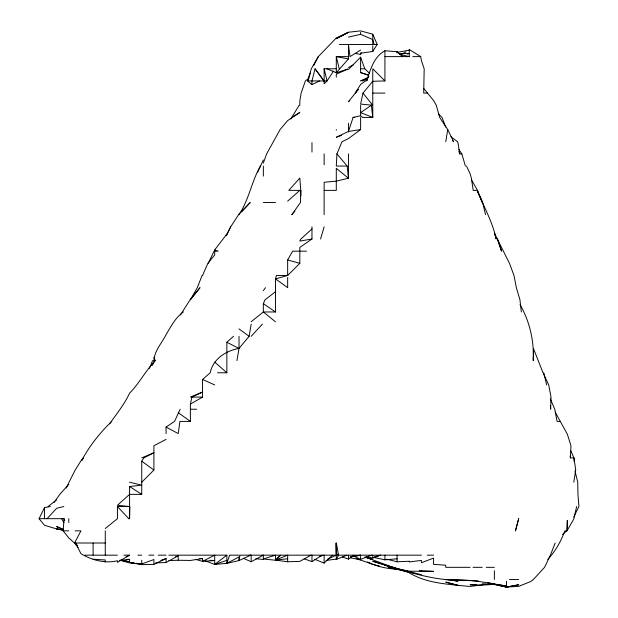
<?xml version="1.0" encoding="UTF-8"?>
<svg xmlns="http://www.w3.org/2000/svg" width="618" height="618" viewBox="0 0 618 618"><rect width="100%" height="100%" fill="white"/><g stroke="black" fill="none" stroke-linecap="round" stroke-linejoin="round"><path stroke-width="0.93" d="M129.579 518.68L129.734 506.521L129.579 518.68L128.768 518.68L117.42 506.521L129.579 506.521L117.42 505.277L129.579 494.361L141.738 494.361L141.738 461.183L143.87 457.884L153.897 452.762L141.738 457.884M299.815 178.216L300.804 190.375L300.464 202.534L291.796 214.693L294.879 211.217M573.798 482.202L575.706 470.043L573.96 457.884L570.406 457.884L570.962 445.725L567.324 434.153L555.165 412.106M360.611 117.42L360.611 129.579L348.452 138.563L341.993 141.738L336.926 153.897L336.292 166.057L347.185 166.057L348.452 178.216L336.292 181.136L324.133 182.287L324.133 214.693M77.281 545.509L68.783 537.938L63.167 530.847L64.048 518.68L39.073 518.68L44.465 507.672L50.305 506.521M445.756 141.738L447.726 129.579L439.684 117.42L436.262 105.261L433.573 100.51L423.624 88.32M236.933 360.611L239.019 348.452L249.124 336.292L251.178 324.133M363.005 93.102L360.611 104.102L372.77 105.261L363.005 93.102L372.77 81.275L384.929 80.943L384.929 50.746L397.088 51.711L402.727 56.617L401.121 55.79M166.057 433.566L166.057 427.077L178.223 433.566L179.908 421.406L190.383 421.406L190.383 404.11L191.92 397.088L202.542 392.036L190.383 397.088M576.64 506.521L573.952 518.68L567.324 530.337L562.457 534.593M324.133 80.943L315.049 68.783L311.974 80.943L311.974 84.604L319.521 80.943M518.687 518.68L515.474 530.847L518.687 518.68M355.937 53.519L360.611 54.477L361.097 52.654M341.507 135.373L336.292 137.258L348.452 131.441L353.11 117.42L360.611 115.759L362.635 117.42L372.77 117.42L372.77 68.783L384.929 80.943M320.572 239.011L324.133 226.852M205.145 560.796L214.701 564.435L226.86 563.353L229.61 555.165L239.019 555.165M263.338 163.09L266.636 153.897L280.062 129.579L287.656 120.603L299.815 112.484L291.711 117.42L290.9 118.957M310.421 73.125L307.625 80.943L311.974 84.604M230.661 226.852L226.258 235.697L230.661 226.852L239.019 213.982L250.197 202.534L241.499 211.989M149.486 368.428L152.538 360.611M555.165 543.006L550.406 555.165L544.558 567.324L533.38 579.483L530.847 581.468L518.687 586.358L506.528 587.061L494.369 584.543L482.21 584.095L488.753 584.249M202.086 275.489L197.297 287.648L190.383 299.815M180.162 409.247L174.539 421.406L166.057 427.077M239.019 336.292L239.019 348.452C225.972 350.607 212.947 359.004 210.205 372.77L202.542 379.483L202.542 397.088L190.383 404.11M257.737 172.136L263.338 160.008M202.542 275.489L207.857 263.33L214.701 254.925L214.701 249.935L226.86 234.044M275.497 321.8L263.338 311.974L263.338 303.654L265.029 299.815L275.497 291.704M152.02 365.678L153.897 362.527C153.334 352.067 161.584 343.546 166.057 334.686C170.947 326.528 175.396 317.544 183.399 311.974M208.274 263.33L214.029 251.171M81.746 460.387C89.51 445.902 99.892 432.809 111.703 421.406M109.633 423.871C116.57 413.813 124.403 404.427 129.579 393.164C139.367 383.291 145.609 370.676 155.28 360.611L153.897 357.366M260.34 166.057C251.596 181.568 248.954 199.73 239.019 214.693M573.682 517.065L578.927 506.521L577.954 494.361L577.753 482.202L574.979 470.978M313.658 65.539L318.293 56.617L336.292 37.968L348.452 32.298L336.292 38.687L348.452 32.244L360.611 30.9L372.77 34.191L377.158 44.457L372.77 51.487L360.611 53.179L360.611 54.477M336.292 559.468L338.571 555.165L336.292 543.006L336.292 559.468L346.922 555.165M66.172 487.988L75.18 470.043L80.943 460.858L83.445 457.884L82.194 459.97M251.178 321.731L263.338 311.974L275.497 311.974L275.497 278.88L287.656 275.489L287.656 259.977L292.638 251.171L306.52 251.171M180.41 315.01L190.074 299.815L200.008 287.648L190.947 299.097M318.293 56.617L311.317 68.783L307.625 80.943L327.084 80.943L333.542 71.062M367.586 79.382L366.644 80.943C370.383 69.819 373.797 56.756 384.929 50.746M291.711 117.42L299.158 105.261M54.067 502.465L59.799 494.361L68.783 484.404M263.338 290.684L265.454 287.648M368.892 76.269L365.57 80.943L360.611 84.396L355.234 93.102L358.224 89.525M326.883 68.783L336.292 72.7L348.452 58.911L348.452 44.457L350.004 56.617L360.611 50.066M348.452 69.44L360.611 57.196L364.79 68.783L369.448 73.202M547.749 559.437C555.466 551.233 560.959 541.36 564.883 530.847L566.83 530.847L567.324 520.472L567.324 530.337M358.139 89.525L348.452 101.746L349.78 100.417M299.668 178.216L288.83 190.375L299.815 190.375L287.656 201.128M47.107 518.68L56.624 508.282L63.801 506.521M251.178 336.292L262.387 324.133M311.974 226.852L311.974 239.011L299.815 247.439L299.815 263.33L287.656 275.489L276.416 275.489L275.497 278.88L287.656 287.648L287.656 277.552M141.738 482.202L153.897 470.043L153.897 445.725L166.057 439.39M275.497 560.248L275.497 555.165L263.338 558.996L275.497 560.248L280.595 555.165L275.497 560.101L287.656 561.754L299.815 561.383L310.924 555.165M314.577 559.244L324.133 563.083L332.453 555.165M311.974 228.961L300.904 239.011L299.815 241.097L311.974 239.011M217.575 372.77L226.86 372.77L226.86 342.272L233.465 336.292M128.768 518.68L129.579 517.954M105.261 528.529L117.42 518.68L117.42 506.521M48.096 506.521L56.624 499.831M309.039 78.123L305.369 80.943L301.128 93.102L299.815 101.012L299.815 105.261M195.589 559.398L202.542 561.353L214.701 555.165L214.701 564.435L226.86 555.165L226.86 563.353L239.019 560.557L250.761 555.165M342.357 556.98L348.452 559.105L353.975 555.165M304.156 558.827L311.974 561.615L322.094 555.165M368.058 77.482L362.557 80.943L368.058 77.883M123.955 555.165L129.579 555.165L117.42 562.326L117.42 560.765C104.936 563.778 91.711 560.14 80.943 553.682L75.566 543.006L77.52 545.933M155.775 562.813L166.057 562.565L178.223 555.713L178.223 560.217L168.868 560.58M243.361 558.301L251.178 561.762L263.338 555.165L263.338 559.475L255.852 558.703M401.955 54.044L406.011 51.889M226.86 563.353L239.019 556.949L239.019 560.557L239.946 555.165L360.611 555.165L360.611 559.352L371.387 555.165M348.452 67.462L353.318 64.929M130.514 562.619L141.738 564.659L153.897 564.381L166.057 558.541L166.057 562.565M368.428 77.289L360.611 80.943L365.825 79.15M327.61 559.135L336.292 555.165L336.161 543.006L336.292 553.419L338.571 555.165M126.111 556.725L129.579 555.165M347.586 69.17L336.292 74.222L336.292 77.235M175.612 556.779L178.223 555.713M366.598 556.509L372.77 558.077L380.688 555.165L374.531 556.733M160.85 560.387L166.057 558.541M336.292 72.862L347.586 69.069M214.701 564.435L226.86 560.371M407.378 54.005L409.255 53.527L398.965 53.689M261.468 555.636L263.338 555.165M319.46 556.331L324.133 555.165L324.133 563.083M348.452 37.095L360.611 34.345L372.77 39.591L374.137 44.457M456.076 579.993C473.187 579.506 489.742 583.508 506.528 585.972L494.369 584.188L506.528 587.1L518.687 584.767L506.528 587.061L487.818 582.573M397.088 52.391L409.255 50.174M309.17 555.652L311.974 555.165L311.974 561.615M348.452 131.441L360.611 129.579M210.02 560.263L214.701 560.557L202.542 561.353L202.542 558.587L190.383 560.449L178.223 560.256M350.321 556.633L360.611 555.165M326.003 560.472L336.292 559.089M350.321 556.663L360.611 555.366M482.21 584.914L470.051 586.451L457.892 585.377L445.732 582.11L457.892 585.3C441.19 583.616 423.848 581.847 409.255 572.762M129.579 505.98L129.579 486.52L141.738 485.138L129.579 482.202M287.656 558.742L275.497 560.101L287.656 555.165L287.656 561.754M119.289 560.433L129.579 559.352L129.579 561.731L121.167 560.248L129.579 561.731M248.374 555.443L251.178 555.165L251.178 561.762M373.705 557.39L384.929 559.838L397.088 558.803M386.806 559.182L397.088 561.785L409.255 561.252L409.255 561.909L421.414 560.433L421.414 562.735L433.573 558.085L433.573 564.381L445.732 565.192L445.732 567.324L470.051 567.324M126.775 559.406L129.579 559.352M339.336 44.457L377.158 44.457M348.452 56.617L336.292 56.617L336.292 72.7M384.929 56.617L409.255 56.617L409.255 49.486L420.704 56.617L421.414 60.688L424.18 68.783L423.701 93.102L427.486 93.102M412.801 56.617L420.704 56.617M324.133 68.783L327.084 80.943L324.133 83.778L324.133 68.783L336.292 68.783M360.611 68.783L364.79 68.783M372.77 93.102L384.929 93.102M352.971 117.42L354.825 117.42M458.95 151.348L459.746 153.897L461.831 153.897L465.385 166.057M324.133 190.375L336.292 190.375L336.292 168.366L348.452 178.216L348.452 153.897M521.36 311.974L519.939 299.815L516.347 287.648L513.998 275.489L509.464 263.33L494.369 233.094L496.146 239.011C492.639 221.808 483.539 206.659 477.475 190.375L473.195 190.375L471.403 178.216L470.051 173.643L466.52 166.057M263.338 202.534L275.497 202.534M214.701 251.171L218.208 251.171L214.701 249.935M153.897 360.611L155.28 360.611M191.92 397.088L202.542 397.088M190.383 409.247L196.578 409.247M560.611 421.406L557.088 421.406L554.794 409.247L550.298 398.826M63.167 530.847L68.783 530.847M75.102 530.847L80.943 530.847L74.569 543.006L78.046 547.401M105.261 543.006L74.569 543.006L75.983 544.257M84.898 555.165L117.42 555.165M137.86 555.165L141.738 555.165M148.853 555.165L153.897 555.165M158.247 555.165L166.057 555.165M168.807 555.165L178.223 555.165M178.633 555.165L226.86 555.165M360.804 555.165L421.414 555.165M427.27 555.165L433.573 555.165M473.025 567.324L482.21 567.324M486.242 567.324L494.369 567.324M509.456 579.483L518.687 579.483M476.594 584.837L470.051 584.736L482.21 585.122L494.369 584.373L491.565 584.311M421.414 570.854L419.537 570.738L433.573 571.356L409.255 571.194L397.088 568.869L365.825 557.281M199.73 558.433L202.542 558.587M452.276 579.916L445.732 579.568L478.471 580.982M454.145 580.016L457.892 580.209C428.622 580.047 400.611 569.263 372.77 561.275L392.167 567.324M93.102 559.22L105.261 559.978L105.261 562.141M131.456 562.689L134.261 563.044M136.13 563.284L141.738 564.002L153.897 559.537L153.897 564.381M450.653 579.962L457.892 581.244L451.704 580.008M348.452 58.911L336.292 56.617L339.251 68.783M62.997 530.151L56.624 528.938L44.465 525.277L39.073 518.68M350.321 557.776L360.611 559.831M399.9 54.384L409.255 56.617M379.321 565.949L372.77 564.35L356.269 558.533M384.929 565.37L421.414 574.717L388.243 567.324L397.088 569.317C386.922 568.583 376.663 566.691 367.563 561.893M287.656 259.977L299.815 263.33M120.031 560.263L129.579 562.944L141.738 564.002L141.738 560.294M397.088 569.101L409.255 572.639M360.611 57.196L360.611 72.584L368.428 75.01M368.428 557.907L365.825 557.073L371.905 559.367L364.952 557.05M360.611 72.584L368.428 75.272M63.299 529.417L56.624 526.567L63.554 529.68M202.542 379.483L214.701 384.929M353.666 555.999L360.611 559.352M226.86 342.272L239.019 348.452M129.579 486.52L141.738 494.361M263.338 303.654L275.497 311.974M178.223 412.67L190.383 421.406M239.019 328.93L249.124 336.292M141.738 461.183L153.897 470.043M450.924 136.787L457.606 141.738M214.701 362.117L226.86 372.77M438.749 114.26L441.994 117.42L445.732 127.076M452.407 140.386L453.627 141.738L447.726 129.579M336.926 153.897L347.185 166.057M315.049 68.783L323.878 80.943M458.873 149.44L461.831 153.897M61.599 518.68L63.994 522.735M471.449 179.838L477.475 190.375M520.001 304.566C529.726 321.43 534.261 341.206 533.226 360.611L533.442 348.452L543.006 372.77M543.415 373.635L548.714 384.929L551.009 397.088L550.677 409.247L550.329 405.508M477.567 191.225L482.21 201.368M570.854 450.939L573.96 457.884L574.207 461.631M477.536 191.248L482.21 202.534M64.048 518.68L64.72 520.418M497.366 239.011L501.561 251.171L497.482 239.011M482.65 202.534L485.547 214.693M543.763 372.77L546.652 384.929M457.892 142.279L459.746 153.897M570.113 456.014L570.406 457.884M300.804 190.375L300.811 195.991M506.528 581.244L506.528 587.1M494.369 570.7L494.369 579.483M397.088 51.711L397.088 53.048M397.088 555.165L397.088 561.785M384.929 555.165L384.929 559.838M372.77 34.191L372.77 44.457M372.77 45.825L372.77 51.487M372.77 555.165L372.77 558.077M360.611 32.298L360.611 34.345M360.611 105.261L360.611 115.759M348.452 123.299L348.452 132.036M348.452 555.165L348.452 559.105M336.292 129.579L336.292 130.22M324.133 153.897L324.133 164.728M311.974 142.627L311.974 152.074M263.338 166.057L263.338 176.13M105.261 530.847L105.261 555.165M93.102 543.006L93.102 555.165M68.783 518.68L68.783 522.527M44.465 507.672L44.465 518.68M371.379 105.261L360.611 112.6L372.77 117.42L371.379 105.261M62.24 529.835L56.624 528.969L62.24 529.819"/></g></svg>
